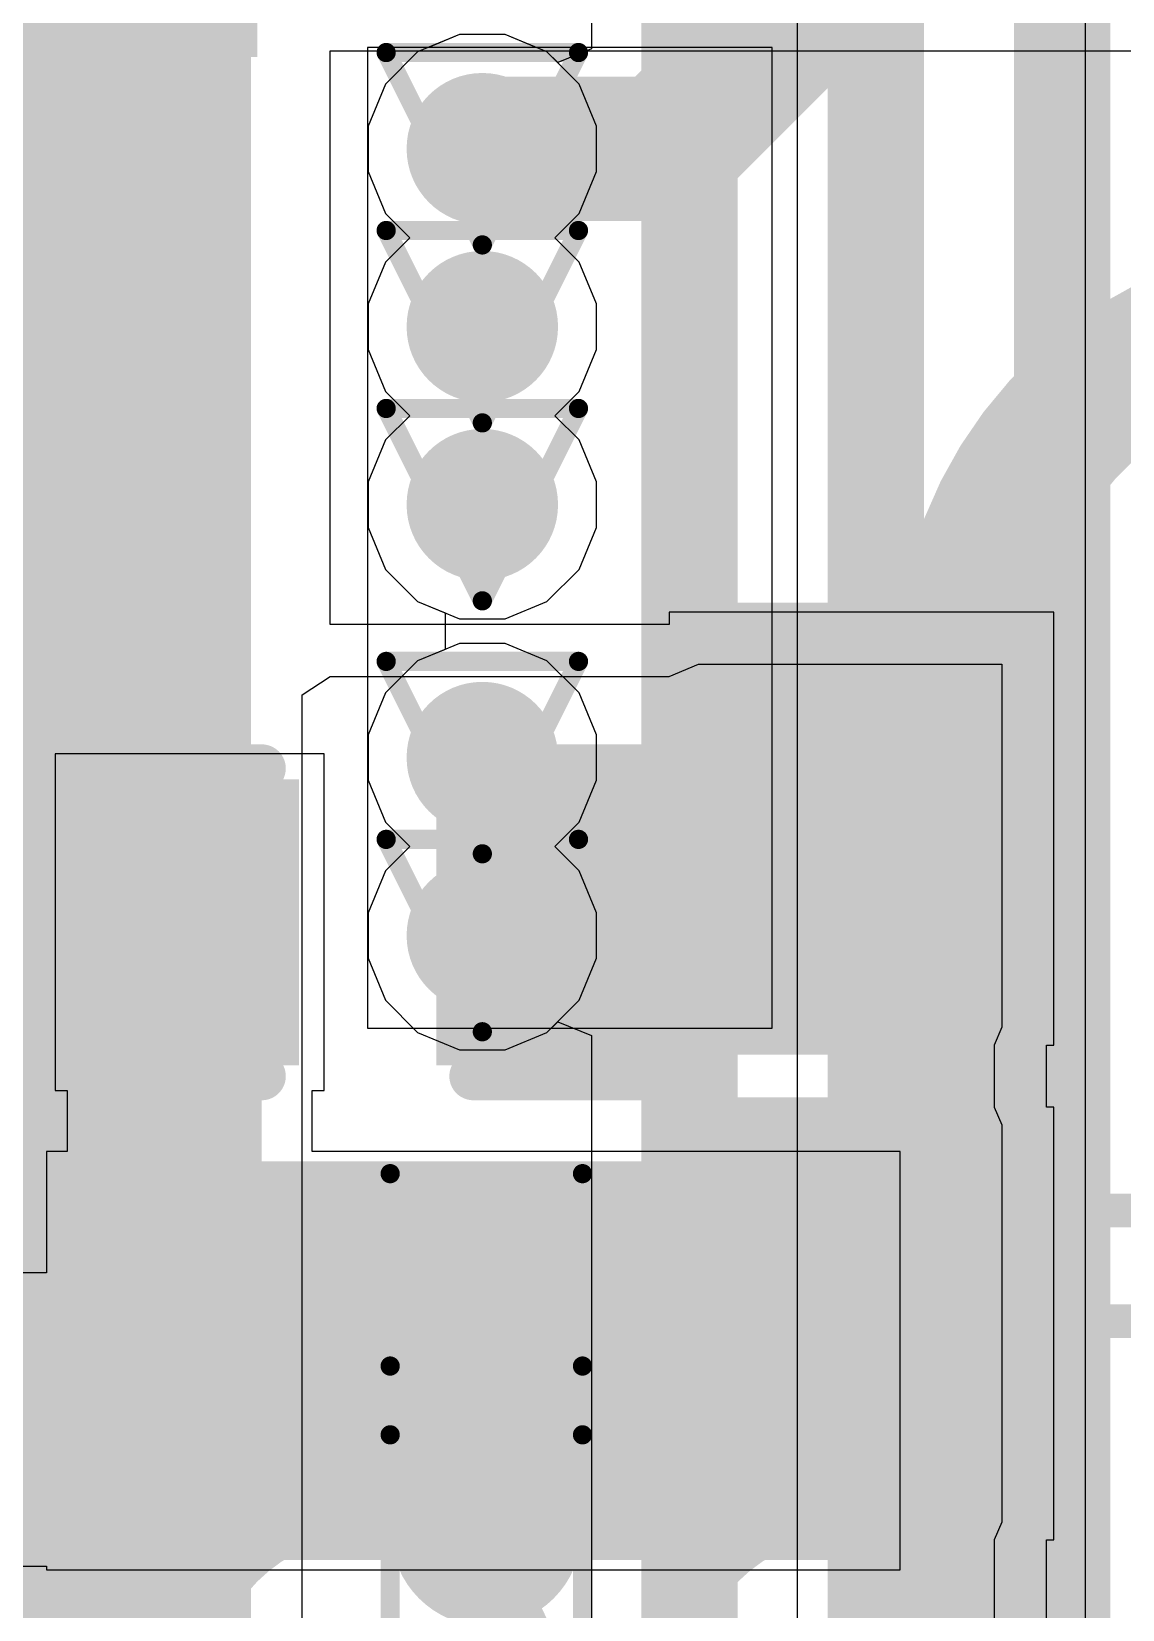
# Model space of a CAD drawing. Header units: inches. Extents: x -6 to 284, y -12 to 154.
# Drawn here: x 34.897 to 37.778, y 10.993 to 15.16 of the extents above; entities that cross this region are included whole.
import ezdxf

# ---------------------------------------------------------------- set-up
doc = ezdxf.new("R2010")
doc.units = ezdxf.units.IN
for name, color, linetype in [('Bottom Layer', 5, 'Continuous'), ('Bottom Overlay', 54, 'Continuous'), ('Bottom Paste', 16, 'Continuous'), ('Bottom Solder', 6, 'Continuous'), ('Drill Drawing', 1, 'Continuous'), ('GND-1', 16, 'Continuous'), ('GND-2', 90, 'Continuous'), ('GND-3', 216, 'Continuous'), ('GND-4', 54, 'Continuous'), ('PWR-1', 156, 'Continuous'), ('PWR-2', 130, 'Continuous'), ('Signal L1', 76, 'Continuous'), ('Signal L2', 6, 'Continuous'), ('Top Layer', 1, 'Continuous'), ('Top Overlay', 2, 'Continuous'), ('Top Paste', 8, 'Continuous'), ('Top Solder', 216, 'Continuous'), ('Via Holes', 16, 'Continuous')]:
    doc.layers.add(name, color=color, linetype=linetype)

# ---------------------------------------------------------------- blocks, each defined once
blk = doc.blocks.new('I________1008_240')
at = {"layer": 'Top Layer'}
for points in [[(-1.25, 1), (-0.4, 1), (-0.4, -1), (-1.25, -1)], [(0.4, 1), (1.25, 1), (1.25, -1), (0.4, -1)]]:
    blk.add_hatch(color=1, dxfattribs=at).paths.add_polyline_path(points)
at = {"layer": 'Top Paste'}
for points in [[(-1.25, 1), (-0.4, 1), (-0.4, -1), (-1.25, -1)], [(0.4, 1), (1.25, 1), (1.25, -1), (0.4, -1)]]:
    blk.add_hatch(color=8, dxfattribs=at).paths.add_polyline_path(points)
at = {"layer": 'Top Solder'}
for points in [[(-1.3516, 1.1016), (-0.2984, 1.1016), (-0.2984, -1.1016), (-1.3516, -1.1016)], [(0.2984, 1.1016), (1.3516, 1.1016), (1.3516, -1.1016), (0.2984, -1.1016)]]:
    blk.add_hatch(color=216, dxfattribs=at).paths.add_polyline_path(points)
at = {"layer": 'Top Overlay'}
for points in [[(0.2286, 1.0668, 0.127, 0.127, 0), (-0.2286, 1.0668, 0.127, 0.127, 0)], [(0.2286, -1.0668, 0.127, 0.127, 0), (-0.2286, -1.0668, 0.127, 0.127, 0)]]:
    blk.add_lwpolyline(points, format="xyseb", dxfattribs=at)
for points in [[(-0.2604, 1.0668, 0.0635, 0.0635, 1), (-0.1968, 1.0668, 0.0635, 0.0635, 1)], [(0.1968, 1.0668, 0.0635, 0.0635, 1), (0.2604, 1.0668, 0.0635, 0.0635, 1)], [(-0.2604, -1.0668, 0.0635, 0.0635, 1), (-0.1968, -1.0668, 0.0635, 0.0635, 1)], [(0.1968, -1.0668, 0.0635, 0.0635, 1), (0.2604, -1.0668, 0.0635, 0.0635, 1)]]:
    blk.add_lwpolyline(points, format="xyseb", close=True, dxfattribs=at)
blk = doc.blocks.new('C___0603_B_328')
at = {"layer": 'Bottom Layer'}
for points in [[(-1.143, -0.4445), (-1.143, 0.4445), (-0.381, 0.4445), (-0.381, -0.4445)], [(0.381, -0.4445), (0.381, 0.4445), (1.143, 0.4445), (1.143, -0.4445)]]:
    blk.add_hatch(color=5, dxfattribs=at).paths.add_polyline_path(points)
at = {"layer": 'Bottom Paste'}
for points in [[(-1.143, -0.4445), (-1.143, 0.4445), (-0.381, 0.4445), (-0.381, -0.4445)], [(0.381, -0.4445), (0.381, 0.4445), (1.143, 0.4445), (1.143, -0.4445)]]:
    blk.add_hatch(color=16, dxfattribs=at).paths.add_polyline_path(points)
at = {"layer": 'Bottom Solder'}
for points in [[(-1.203, -0.5045), (-1.203, 0.5045), (-0.321, 0.5045), (-0.321, -0.5045)], [(0.321, -0.5045), (0.321, 0.5045), (1.203, 0.5045), (1.203, -0.5045)]]:
    blk.add_hatch(color=6, dxfattribs=at).paths.add_polyline_path(points)
at = {"layer": 'Bottom Overlay'}
for points in [[(-1.2446, -0.5334, 0.127, 0.127, 0), (-1.2446, 0.5334, 0.127, 0.127, 0)], [(-1.2446, 0.5334, 0.127, 0.127, 0), (-0.4572, 0.5334, 0.127, 0.127, 0)], [(0.4572, 0.5334, 0.127, 0.127, 0), (1.2446, 0.5334, 0.127, 0.127, 0)], [(1.2446, -0.5334, 0.127, 0.127, 0), (1.2446, 0.5334, 0.127, 0.127, 0)], [(-1.2446, -0.5334, 0.127, 0.127, 0), (-0.4572, -0.5334, 0.127, 0.127, 0)], [(0.4572, -0.5334, 0.127, 0.127, 0), (1.2446, -0.5334, 0.127, 0.127, 0)]]:
    blk.add_lwpolyline(points, format="xyseb", dxfattribs=at)
for points in [[(-1.2764, 0.5334, 0.0635, 0.0635, 1), (-1.2128, 0.5334, 0.0635, 0.0635, 1)], [(-1.2764, 0.5334, 0.0635, 0.0635, 1), (-1.2128, 0.5334, 0.0635, 0.0635, 1)], [(-0.4889, 0.5334, 0.0635, 0.0635, 1), (-0.4254, 0.5334, 0.0635, 0.0635, 1)], [(0.4254, 0.5334, 0.0635, 0.0635, 1), (0.4889, 0.5334, 0.0635, 0.0635, 1)], [(1.2128, 0.5334, 0.0635, 0.0635, 1), (1.2764, 0.5334, 0.0635, 0.0635, 1)], [(1.2128, 0.5334, 0.0635, 0.0635, 1), (1.2764, 0.5334, 0.0635, 0.0635, 1)], [(-1.2764, -0.5334, 0.0635, 0.0635, 1), (-1.2128, -0.5334, 0.0635, 0.0635, 1)], [(-1.2764, -0.5334, 0.0635, 0.0635, 1), (-1.2128, -0.5334, 0.0635, 0.0635, 1)], [(-0.4889, -0.5334, 0.0635, 0.0635, 1), (-0.4254, -0.5334, 0.0635, 0.0635, 1)], [(0.4254, -0.5334, 0.0635, 0.0635, 1), (0.4889, -0.5334, 0.0635, 0.0635, 1)], [(1.2128, -0.5334, 0.0635, 0.0635, 1), (1.2764, -0.5334, 0.0635, 0.0635, 1)], [(1.2128, -0.5334, 0.0635, 0.0635, 1), (1.2764, -0.5334, 0.0635, 0.0635, 1)]]:
    blk.add_lwpolyline(points, format="xyseb", close=True, dxfattribs=at)
blk = doc.blocks.new('C___0402_345')
at = {"layer": 'Top Layer'}
for points in [[(-0.6985, -0.3175), (-0.6985, 0.3175), (-0.2413, 0.3175), (-0.2413, -0.3175)], [(0.2413, -0.3175), (0.2413, 0.3175), (0.6985, 0.3175), (0.6985, -0.3175)]]:
    blk.add_hatch(color=1, dxfattribs=at).paths.add_polyline_path(points)
at = {"layer": 'Top Paste'}
for points in [[(-0.6985, -0.3175), (-0.6985, 0.3175), (-0.2413, 0.3175), (-0.2413, -0.3175)], [(0.2413, -0.3175), (0.2413, 0.3175), (0.6985, 0.3175), (0.6985, -0.3175)]]:
    blk.add_hatch(color=8, dxfattribs=at).paths.add_polyline_path(points)
at = {"layer": 'Top Solder'}
for points in [[(-0.7585, -0.3775), (-0.7585, 0.3775), (-0.1813, 0.3775), (-0.1813, -0.3775)], [(0.1813, -0.3775), (0.1813, 0.3775), (0.7585, 0.3775), (0.7585, -0.3775)]]:
    blk.add_hatch(color=216, dxfattribs=at).paths.add_polyline_path(points)
at = {"layer": 'Top Overlay'}
for points in [[(-0.7874, 0.4064, 0.127, 0.127, 0), (-0.7874, -0.4064, 0.127, 0.127, 0)], [(-0.2794, 0.4064, 0.127, 0.127, 0), (-0.7874, 0.4064, 0.127, 0.127, 0)], [(0.7874, 0.4064, 0.127, 0.127, 0), (0.2794, 0.4064, 0.127, 0.127, 0)], [(0.7874, 0.4064, 0.127, 0.127, 0), (0.7874, -0.4064, 0.127, 0.127, 0)], [(-0.2794, -0.4064, 0.127, 0.127, 0), (-0.7874, -0.4064, 0.127, 0.127, 0)], [(0.7874, -0.4064, 0.127, 0.127, 0), (0.2794, -0.4064, 0.127, 0.127, 0)]]:
    blk.add_lwpolyline(points, format="xyseb", dxfattribs=at)
for points in [[(-0.8192, 0.4064, 0.0635, 0.0635, 1), (-0.7557, 0.4064, 0.0635, 0.0635, 1)], [(-0.8192, 0.4064, 0.0635, 0.0635, 1), (-0.7557, 0.4064, 0.0635, 0.0635, 1)], [(-0.3112, 0.4064, 0.0635, 0.0635, 1), (-0.2477, 0.4064, 0.0635, 0.0635, 1)], [(0.2477, 0.4064, 0.0635, 0.0635, 1), (0.3111, 0.4064, 0.0635, 0.0635, 1)], [(0.7556, 0.4064, 0.0635, 0.0635, 1), (0.8191, 0.4064, 0.0635, 0.0635, 1)], [(0.7556, 0.4064, 0.0635, 0.0635, 1), (0.8191, 0.4064, 0.0635, 0.0635, 1)], [(-0.8192, -0.4064, 0.0635, 0.0635, 1), (-0.7557, -0.4064, 0.0635, 0.0635, 1)], [(-0.8192, -0.4064, 0.0635, 0.0635, 1), (-0.7557, -0.4064, 0.0635, 0.0635, 1)], [(-0.3112, -0.4064, 0.0635, 0.0635, 1), (-0.2477, -0.4064, 0.0635, 0.0635, 1)], [(0.2477, -0.4064, 0.0635, 0.0635, 1), (0.3111, -0.4064, 0.0635, 0.0635, 1)], [(0.7556, -0.4064, 0.0635, 0.0635, 1), (0.8191, -0.4064, 0.0635, 0.0635, 1)], [(0.7556, -0.4064, 0.0635, 0.0635, 1), (0.8191, -0.4064, 0.0635, 0.0635, 1)]]:
    blk.add_lwpolyline(points, format="xyseb", close=True, dxfattribs=at)
blk = doc.blocks.new('C___0603_B_483')
at = {"layer": 'Bottom Layer'}
for points in [[(-1.143, -0.4445), (-1.143, 0.4445), (-0.381, 0.4445), (-0.381, -0.4445)], [(0.381, -0.4445), (0.381, 0.4445), (1.143, 0.4445), (1.143, -0.4445)]]:
    blk.add_hatch(color=5, dxfattribs=at).paths.add_polyline_path(points)
at = {"layer": 'Bottom Paste'}
for points in [[(-1.143, -0.4445), (-1.143, 0.4445), (-0.381, 0.4445), (-0.381, -0.4445)], [(0.381, -0.4445), (0.381, 0.4445), (1.143, 0.4445), (1.143, -0.4445)]]:
    blk.add_hatch(color=16, dxfattribs=at).paths.add_polyline_path(points)
at = {"layer": 'Bottom Solder'}
for points in [[(-1.203, -0.5045), (-1.203, 0.5045), (-0.321, 0.5045), (-0.321, -0.5045)], [(0.321, -0.5045), (0.321, 0.5045), (1.203, 0.5045), (1.203, -0.5045)]]:
    blk.add_hatch(color=6, dxfattribs=at).paths.add_polyline_path(points)
at = {"layer": 'Bottom Overlay'}
for points in [[(-1.2446, 0.5334, 0.127, 0.127, 0), (-0.4572, 0.5334, 0.127, 0.127, 0)], [(-1.2446, -0.5334, 0.127, 0.127, 0), (-1.2446, 0.5334, 0.127, 0.127, 0)], [(0.4572, 0.5334, 0.127, 0.127, 0), (1.2446, 0.5334, 0.127, 0.127, 0)], [(1.2446, -0.5334, 0.127, 0.127, 0), (1.2446, 0.5334, 0.127, 0.127, 0)], [(-1.2446, -0.5334, 0.127, 0.127, 0), (-0.4572, -0.5334, 0.127, 0.127, 0)], [(0.4572, -0.5334, 0.127, 0.127, 0), (1.2446, -0.5334, 0.127, 0.127, 0)]]:
    blk.add_lwpolyline(points, format="xyseb", dxfattribs=at)
for points in [[(-1.2764, 0.5334, 0.0635, 0.0635, 1), (-1.2128, 0.5334, 0.0635, 0.0635, 1)], [(-1.2764, 0.5334, 0.0635, 0.0635, 1), (-1.2128, 0.5334, 0.0635, 0.0635, 1)], [(-0.4889, 0.5334, 0.0635, 0.0635, 1), (-0.4254, 0.5334, 0.0635, 0.0635, 1)], [(0.4254, 0.5334, 0.0635, 0.0635, 1), (0.4889, 0.5334, 0.0635, 0.0635, 1)], [(1.2128, 0.5334, 0.0635, 0.0635, 1), (1.2764, 0.5334, 0.0635, 0.0635, 1)], [(1.2128, 0.5334, 0.0635, 0.0635, 1), (1.2764, 0.5334, 0.0635, 0.0635, 1)], [(-1.2764, -0.5334, 0.0635, 0.0635, 1), (-1.2128, -0.5334, 0.0635, 0.0635, 1)], [(-1.2764, -0.5334, 0.0635, 0.0635, 1), (-1.2128, -0.5334, 0.0635, 0.0635, 1)], [(-0.4889, -0.5334, 0.0635, 0.0635, 1), (-0.4254, -0.5334, 0.0635, 0.0635, 1)], [(0.4254, -0.5334, 0.0635, 0.0635, 1), (0.4889, -0.5334, 0.0635, 0.0635, 1)], [(1.2128, -0.5334, 0.0635, 0.0635, 1), (1.2764, -0.5334, 0.0635, 0.0635, 1)], [(1.2128, -0.5334, 0.0635, 0.0635, 1), (1.2764, -0.5334, 0.0635, 0.0635, 1)]]:
    blk.add_lwpolyline(points, format="xyseb", close=True, dxfattribs=at)

msp = doc.modelspace()

# ---------------------------------------------------------------- hatches: boundary and pattern name
at = {"layer": 'Bottom Layer'}
msp.add_hatch(color=5, dxfattribs=at).paths.add_polyline_path([(34.2109, 15.0924), (35.4928, 15.0924), (35.4928, 16.5484), (34.2109, 16.5484)])
h = msp.add_hatch(color=5, dxfattribs=at)
edge = h.paths.add_edge_path()
edge.add_arc((36.0874, 14.8502), 0.2, 0, 360)
h = msp.add_hatch(color=5, dxfattribs=at)
edge = h.paths.add_edge_path()
edge.add_arc((36.0874, 14.3803), 0.2, 0, 360)
h = msp.add_hatch(color=5, dxfattribs=at)
edge = h.paths.add_edge_path()
edge.add_arc((36.0874, 13.9104), 0.2, 0, 360)
h = msp.add_hatch(color=5, dxfattribs=at)
edge = h.paths.add_edge_path()
edge.add_arc((36.0874, 13.2425), 0.2, 0, 360)
h = msp.add_hatch(color=5, dxfattribs=at)
edge = h.paths.add_edge_path()
edge.add_arc((36.0874, 12.7726), 0.2, 0, 360)
h = msp.add_hatch(color=5, dxfattribs=at)
edge = h.paths.add_edge_path()
edge.add_arc((36.098, 11.8899), 0.15, 0, 360)
h = msp.add_hatch(color=5, dxfattribs=at)
edge = h.paths.add_edge_path()
edge.add_arc((36.098, 11.2003), 0.15, 0, 360)
at = {"layer": 'Bottom Solder'}
h = msp.add_hatch(color=6, dxfattribs=at)
edge = h.paths.add_edge_path()
edge.add_arc((36.098, 11.8899), 0.2516, 0, 360)
h = msp.add_hatch(color=6, dxfattribs=at)
edge = h.paths.add_edge_path()
edge.add_arc((36.098, 11.2003), 0.2516, 0, 360)
at = {"layer": 'GND-1'}
h = msp.add_hatch(color=16, dxfattribs=at)
edge = h.paths.add_edge_path()
edge.add_arc((36.0874, 14.8502), 0.2, 0, 360)
h = msp.add_hatch(color=16, dxfattribs=at)
edge = h.paths.add_edge_path()
edge.add_arc((36.0874, 14.3803), 0.2, 0, 360)
h = msp.add_hatch(color=16, dxfattribs=at)
edge = h.paths.add_edge_path()
edge.add_arc((36.0874, 13.9104), 0.2, 0, 360)
h = msp.add_hatch(color=16, dxfattribs=at)
edge = h.paths.add_edge_path()
edge.add_arc((36.0874, 13.2425), 0.2, 0, 360)
h = msp.add_hatch(color=16, dxfattribs=at)
edge = h.paths.add_edge_path()
edge.add_arc((36.0874, 12.7726), 0.2, 0, 360)
at = {"layer": 'GND-2'}
h = msp.add_hatch(color=90, dxfattribs=at)
edge = h.paths.add_edge_path()
edge.add_arc((36.0874, 14.8502), 0.2, 0, 360)
h = msp.add_hatch(color=90, dxfattribs=at)
edge = h.paths.add_edge_path()
edge.add_arc((36.0874, 14.3803), 0.2, 0, 360)
h = msp.add_hatch(color=90, dxfattribs=at)
edge = h.paths.add_edge_path()
edge.add_arc((36.0874, 13.9104), 0.2, 0, 360)
h = msp.add_hatch(color=90, dxfattribs=at)
edge = h.paths.add_edge_path()
edge.add_arc((36.0874, 13.2425), 0.2, 0, 360)
h = msp.add_hatch(color=90, dxfattribs=at)
edge = h.paths.add_edge_path()
edge.add_arc((36.0874, 12.7726), 0.2, 0, 360)
at = {"layer": 'GND-3'}
h = msp.add_hatch(color=216, dxfattribs=at)
edge = h.paths.add_edge_path()
edge.add_arc((36.0874, 14.8502), 0.2, 0, 360)
h = msp.add_hatch(color=216, dxfattribs=at)
edge = h.paths.add_edge_path()
edge.add_arc((36.0874, 14.3803), 0.2, 0, 360)
h = msp.add_hatch(color=216, dxfattribs=at)
edge = h.paths.add_edge_path()
edge.add_arc((36.0874, 13.9104), 0.2, 0, 360)
h = msp.add_hatch(color=216, dxfattribs=at)
edge = h.paths.add_edge_path()
edge.add_arc((36.0874, 13.2425), 0.2, 0, 360)
h = msp.add_hatch(color=216, dxfattribs=at)
edge = h.paths.add_edge_path()
edge.add_arc((36.0874, 12.7726), 0.2, 0, 360)
at = {"layer": 'GND-4'}
h = msp.add_hatch(color=54, dxfattribs=at)
edge = h.paths.add_edge_path()
edge.add_arc((36.0874, 14.8502), 0.2, 0, 360)
h = msp.add_hatch(color=54, dxfattribs=at)
edge = h.paths.add_edge_path()
edge.add_arc((36.0874, 14.3803), 0.2, 0, 360)
h = msp.add_hatch(color=54, dxfattribs=at)
edge = h.paths.add_edge_path()
edge.add_arc((36.0874, 13.9104), 0.2, 0, 360)
h = msp.add_hatch(color=54, dxfattribs=at)
edge = h.paths.add_edge_path()
edge.add_arc((36.0874, 13.2425), 0.2, 0, 360)
h = msp.add_hatch(color=54, dxfattribs=at)
edge = h.paths.add_edge_path()
edge.add_arc((36.0874, 12.7726), 0.2, 0, 360)
h = msp.add_hatch(color=54, dxfattribs=at)
edge = h.paths.add_edge_path()
edge.add_arc((36.098, 11.8899), 0.15, 0, 360)
h = msp.add_hatch(color=54, dxfattribs=at)
edge = h.paths.add_edge_path()
edge.add_arc((36.098, 11.2003), 0.15, 0, 360)
at = {"layer": 'PWR-1'}
h = msp.add_hatch(color=156, dxfattribs=at)
edge = h.paths.add_edge_path()
edge.add_arc((36.0874, 14.8502), 0.2, 0, 360)
h = msp.add_hatch(color=156, dxfattribs=at)
edge = h.paths.add_edge_path()
edge.add_arc((36.0874, 14.3803), 0.2, 0, 360)
h = msp.add_hatch(color=156, dxfattribs=at)
edge = h.paths.add_edge_path()
edge.add_arc((36.0874, 13.9104), 0.2, 0, 360)
h = msp.add_hatch(color=156, dxfattribs=at)
edge = h.paths.add_edge_path()
edge.add_arc((36.0874, 13.2425), 0.2, 0, 360)
h = msp.add_hatch(color=156, dxfattribs=at)
edge = h.paths.add_edge_path()
edge.add_arc((36.0874, 12.7726), 0.2, 0, 360)
at = {"layer": 'PWR-2'}
h = msp.add_hatch(color=130, dxfattribs=at)
edge = h.paths.add_edge_path()
edge.add_arc((36.0874, 14.8502), 0.2, 0, 360)
h = msp.add_hatch(color=130, dxfattribs=at)
edge = h.paths.add_edge_path()
edge.add_arc((36.0874, 14.3803), 0.2, 0, 360)
h = msp.add_hatch(color=130, dxfattribs=at)
edge = h.paths.add_edge_path()
edge.add_arc((36.0874, 13.9104), 0.2, 0, 360)
h = msp.add_hatch(color=130, dxfattribs=at)
edge = h.paths.add_edge_path()
edge.add_arc((36.0874, 13.2425), 0.2, 0, 360)
h = msp.add_hatch(color=130, dxfattribs=at)
edge = h.paths.add_edge_path()
edge.add_arc((36.0874, 12.7726), 0.2, 0, 360)
at = {"layer": 'Signal L1'}
h = msp.add_hatch(color=76, dxfattribs=at)
edge = h.paths.add_edge_path()
edge.add_arc((36.0874, 14.8502), 0.2, 0, 360)
h = msp.add_hatch(color=76, dxfattribs=at)
edge = h.paths.add_edge_path()
edge.add_arc((36.0874, 14.3803), 0.2, 0, 360)
h = msp.add_hatch(color=76, dxfattribs=at)
edge = h.paths.add_edge_path()
edge.add_arc((36.0874, 13.9104), 0.2, 0, 360)
h = msp.add_hatch(color=76, dxfattribs=at)
edge = h.paths.add_edge_path()
edge.add_arc((36.0874, 13.2425), 0.2, 0, 360)
h = msp.add_hatch(color=76, dxfattribs=at)
edge = h.paths.add_edge_path()
edge.add_arc((36.0874, 12.7726), 0.2, 0, 360)
at = {"layer": 'Signal L2'}
h = msp.add_hatch(color=6, dxfattribs=at)
edge = h.paths.add_edge_path()
edge.add_arc((36.0874, 14.8502), 0.2, 0, 360)
h = msp.add_hatch(color=6, dxfattribs=at)
edge = h.paths.add_edge_path()
edge.add_arc((36.0874, 14.3803), 0.2, 0, 360)
h = msp.add_hatch(color=6, dxfattribs=at)
edge = h.paths.add_edge_path()
edge.add_arc((36.0874, 13.9104), 0.2, 0, 360)
h = msp.add_hatch(color=6, dxfattribs=at)
edge = h.paths.add_edge_path()
edge.add_arc((36.0874, 13.2425), 0.2, 0, 360)
h = msp.add_hatch(color=6, dxfattribs=at)
edge = h.paths.add_edge_path()
edge.add_arc((36.0874, 12.7726), 0.2, 0, 360)
h = msp.add_hatch(color=6, dxfattribs=at)
edge = h.paths.add_edge_path()
edge.add_arc((36.098, 11.8899), 0.15, 0, 360)
h = msp.add_hatch(color=6, dxfattribs=at)
edge = h.paths.add_edge_path()
edge.add_arc((36.098, 11.2003), 0.15, 0, 360)
at = {"layer": 'Top Layer'}
h = msp.add_hatch(color=1, dxfattribs=at)
edge = h.paths.add_edge_path()
edge.add_arc((36.0874, 14.8502), 0.2, 0, 360)
h = msp.add_hatch(color=1, dxfattribs=at)
edge = h.paths.add_edge_path()
edge.add_arc((36.0874, 14.3803), 0.2, 0, 360)
h = msp.add_hatch(color=1, dxfattribs=at)
edge = h.paths.add_edge_path()
edge.add_arc((36.0874, 13.9104), 0.2, 0, 360)
h = msp.add_hatch(color=1, dxfattribs=at)
edge = h.paths.add_edge_path()
edge.add_arc((36.0874, 13.2425), 0.2, 0, 360)
h = msp.add_hatch(color=1, dxfattribs=at)
edge = h.paths.add_edge_path()
edge.add_arc((36.0874, 12.7726), 0.2, 0, 360)
msp.add_hatch(color=1, dxfattribs=at).paths.add_polyline_path([(33.1679, 11.2451), (36.0637, 11.2451), (36.0637, 11.7451), (33.1679, 11.7451)])
at = {"layer": 'Via Holes'}
h = msp.add_hatch(color=7, dxfattribs=at)
edge = h.paths.add_edge_path()
edge.add_arc((36.0874, 14.8502), 0.1, 0, 360)
h = msp.add_hatch(color=7, dxfattribs=at)
edge = h.paths.add_edge_path()
edge.add_arc((36.0874, 14.3803), 0.1, 0, 360)
h = msp.add_hatch(color=7, dxfattribs=at)
edge = h.paths.add_edge_path()
edge.add_arc((36.0874, 13.9104), 0.1, 0, 360)
h = msp.add_hatch(color=7, dxfattribs=at)
edge = h.paths.add_edge_path()
edge.add_arc((36.0874, 13.2425), 0.1, 0, 360)
h = msp.add_hatch(color=7, dxfattribs=at)
edge = h.paths.add_edge_path()
edge.add_arc((36.0874, 12.7726), 0.1, 0, 360)
h = msp.add_hatch(color=7, dxfattribs=at)
edge = h.paths.add_edge_path()
edge.add_arc((36.098, 11.8899), 0.075, 0, 360)
h = msp.add_hatch(color=7, dxfattribs=at)
edge = h.paths.add_edge_path()
edge.add_arc((36.098, 11.2003), 0.075, 0, 360)

# ---------------------------------------------------------------- linework, layer by layer
at = {"layer": 'Bottom Layer'}
for p, q in [((35.6852, 13.5942), (35.6852, 15.1088)), ((35.6852, 15.1088), (38.6868, 15.1088)), ((37.5967, 13.6263), (36.5807, 13.6263)), ((36.5807, 13.6263), (36.5807, 13.5942)), ((37.5967, 12.4833), (37.5967, 13.6263)), ((36.5807, 13.5942), (35.6852, 13.5942)), ((36.5807, 13.4567), (36.658, 13.4888)), ((36.658, 13.4888), (37.4592, 13.4888)), ((37.4592, 13.4888), (37.4592, 12.5304)), ((35.6119, 13.4078), (35.6852, 13.4567)), ((35.6852, 13.4567), (36.5807, 13.4567)), ((35.6119, 10.9115), (35.6119, 13.4078)), ((37.4592, 12.5304), (37.4397, 12.4833)), ((37.4397, 12.4833), (37.4397, 12.3197)), ((37.5771, 12.3197), (37.5771, 12.4833)), ((37.5771, 12.4833), (37.5967, 12.4833)), ((37.4397, 12.3197), (37.4592, 12.2725)), ((37.5967, 12.3197), (37.5771, 12.3197)), ((37.5967, 11.1767), (37.5967, 12.3197)), ((37.4592, 12.2725), (37.4592, 11.2239)), ((37.4592, 11.2239), (37.4397, 11.1767)), ((37.4397, 11.1767), (37.4397, 10.8711)), ((37.5771, 10.8141), (37.5771, 11.1767)), ((37.5771, 11.1767), (37.5967, 11.1767))]:
    msp.add_line(p, q, dxfattribs=at)
msp.add_lwpolyline([(35.1587, 10.5418, 0.635, 0.635, 0), (35.1587, 15.3503, 0.635, 0.635, 0)], format="xyseb", dxfattribs=at)
msp.add_lwpolyline([(34.9999, 15.3503, 0.3175, 0.3175, 1), (35.3174, 15.3503, 0.3175, 0.3175, 1)], format="xyseb", close=True, dxfattribs=at)
at = {"layer": 'Drill Drawing'}
for points in [[(35.8334, 15.1042, 0.0508, 0.0508, 0), (36.3414, 15.1042, 0.0508, 0.0508, 0)], [(35.8334, 15.1042, 0.0508, 0.0508, 0), (36.0874, 14.5962, 0.0508, 0.0508, 0)], [(36.0874, 14.5962, 0.0508, 0.0508, 0), (36.3414, 15.1042, 0.0508, 0.0508, 0)], [(35.8334, 14.6343, 0.0508, 0.0508, 0), (36.3414, 14.6343, 0.0508, 0.0508, 0)], [(35.8334, 14.6343, 0.0508, 0.0508, 0), (36.0874, 14.1263, 0.0508, 0.0508, 0)], [(36.0874, 14.1263, 0.0508, 0.0508, 0), (36.3414, 14.6343, 0.0508, 0.0508, 0)], [(35.8334, 14.1644, 0.0508, 0.0508, 0), (36.3414, 14.1644, 0.0508, 0.0508, 0)], [(35.8334, 14.1644, 0.0508, 0.0508, 0), (36.0874, 13.6564, 0.0508, 0.0508, 0)], [(36.0874, 13.6564, 0.0508, 0.0508, 0), (36.3414, 14.1644, 0.0508, 0.0508, 0)], [(35.8334, 13.4965, 0.0508, 0.0508, 0), (36.3414, 13.4965, 0.0508, 0.0508, 0)], [(35.8334, 13.4965, 0.0508, 0.0508, 0), (36.0874, 12.9885, 0.0508, 0.0508, 0)], [(36.0874, 12.9885, 0.0508, 0.0508, 0), (36.3414, 13.4965, 0.0508, 0.0508, 0)], [(35.8334, 13.0266, 0.0508, 0.0508, 0), (36.3414, 13.0266, 0.0508, 0.0508, 0)], [(35.8334, 13.0266, 0.0508, 0.0508, 0), (36.0874, 12.5186, 0.0508, 0.0508, 0)], [(36.0874, 12.5186, 0.0508, 0.0508, 0), (36.3414, 13.0266, 0.0508, 0.0508, 0)], [(35.844, 12.1439, 0.0508, 0.0508, 0), (36.352, 12.1439, 0.0508, 0.0508, 0)], [(35.844, 11.6359, 0.0508, 0.0508, 0), (35.844, 12.1439, 0.0508, 0.0508, 0)], [(36.352, 11.6359, 0.0508, 0.0508, 0), (36.352, 12.1439, 0.0508, 0.0508, 0)], [(35.844, 11.6359, 0.0508, 0.0508, 0), (36.352, 11.6359, 0.0508, 0.0508, 0)], [(35.844, 11.4543, 0.0508, 0.0508, 0), (36.352, 11.4543, 0.0508, 0.0508, 0)], [(35.844, 10.9463, 0.0508, 0.0508, 0), (35.844, 11.4543, 0.0508, 0.0508, 0)], [(36.352, 10.9463, 0.0508, 0.0508, 0), (36.352, 11.4543, 0.0508, 0.0508, 0)]]:
    msp.add_lwpolyline(points, format="xyseb", dxfattribs=at)
for points in [[(35.8207, 15.1042, 0.0254, 0.0254, 1), (35.8461, 15.1042, 0.0254, 0.0254, 1)], [(35.8207, 15.1042, 0.0254, 0.0254, 1), (35.8461, 15.1042, 0.0254, 0.0254, 1)], [(36.3287, 15.1042, 0.0254, 0.0254, 1), (36.3541, 15.1042, 0.0254, 0.0254, 1)], [(36.3287, 15.1042, 0.0254, 0.0254, 1), (36.3541, 15.1042, 0.0254, 0.0254, 1)], [(35.8207, 14.6343, 0.0254, 0.0254, 1), (35.8461, 14.6343, 0.0254, 0.0254, 1)], [(35.8207, 14.6343, 0.0254, 0.0254, 1), (35.8461, 14.6343, 0.0254, 0.0254, 1)], [(36.3287, 14.6343, 0.0254, 0.0254, 1), (36.3541, 14.6343, 0.0254, 0.0254, 1)], [(36.3287, 14.6343, 0.0254, 0.0254, 1), (36.3541, 14.6343, 0.0254, 0.0254, 1)], [(36.0747, 14.5962, 0.0254, 0.0254, 1), (36.1001, 14.5962, 0.0254, 0.0254, 1)], [(36.0747, 14.5962, 0.0254, 0.0254, 1), (36.1001, 14.5962, 0.0254, 0.0254, 1)], [(35.8207, 14.1644, 0.0254, 0.0254, 1), (35.8461, 14.1644, 0.0254, 0.0254, 1)], [(35.8207, 14.1644, 0.0254, 0.0254, 1), (35.8461, 14.1644, 0.0254, 0.0254, 1)], [(36.3287, 14.1644, 0.0254, 0.0254, 1), (36.3541, 14.1644, 0.0254, 0.0254, 1)], [(36.3287, 14.1644, 0.0254, 0.0254, 1), (36.3541, 14.1644, 0.0254, 0.0254, 1)], [(36.0747, 14.1263, 0.0254, 0.0254, 1), (36.1001, 14.1263, 0.0254, 0.0254, 1)], [(36.0747, 14.1263, 0.0254, 0.0254, 1), (36.1001, 14.1263, 0.0254, 0.0254, 1)], [(36.0747, 13.6564, 0.0254, 0.0254, 1), (36.1001, 13.6564, 0.0254, 0.0254, 1)], [(36.0747, 13.6564, 0.0254, 0.0254, 1), (36.1001, 13.6564, 0.0254, 0.0254, 1)], [(35.8207, 13.4965, 0.0254, 0.0254, 1), (35.8461, 13.4965, 0.0254, 0.0254, 1)], [(35.8207, 13.4965, 0.0254, 0.0254, 1), (35.8461, 13.4965, 0.0254, 0.0254, 1)], [(36.3287, 13.4965, 0.0254, 0.0254, 1), (36.3541, 13.4965, 0.0254, 0.0254, 1)], [(36.3287, 13.4965, 0.0254, 0.0254, 1), (36.3541, 13.4965, 0.0254, 0.0254, 1)], [(35.8207, 13.0266, 0.0254, 0.0254, 1), (35.8461, 13.0266, 0.0254, 0.0254, 1)], [(35.8207, 13.0266, 0.0254, 0.0254, 1), (35.8461, 13.0266, 0.0254, 0.0254, 1)], [(36.3287, 13.0266, 0.0254, 0.0254, 1), (36.3541, 13.0266, 0.0254, 0.0254, 1)], [(36.3287, 13.0266, 0.0254, 0.0254, 1), (36.3541, 13.0266, 0.0254, 0.0254, 1)], [(36.0747, 12.9885, 0.0254, 0.0254, 1), (36.1001, 12.9885, 0.0254, 0.0254, 1)], [(36.0747, 12.9885, 0.0254, 0.0254, 1), (36.1001, 12.9885, 0.0254, 0.0254, 1)], [(36.0747, 12.5186, 0.0254, 0.0254, 1), (36.1001, 12.5186, 0.0254, 0.0254, 1)], [(36.0747, 12.5186, 0.0254, 0.0254, 1), (36.1001, 12.5186, 0.0254, 0.0254, 1)], [(35.8313, 12.1439, 0.0254, 0.0254, 1), (35.8567, 12.1439, 0.0254, 0.0254, 1)], [(35.8313, 12.1439, 0.0254, 0.0254, 1), (35.8567, 12.1439, 0.0254, 0.0254, 1)], [(36.3393, 12.1439, 0.0254, 0.0254, 1), (36.3647, 12.1439, 0.0254, 0.0254, 1)], [(36.3393, 12.1439, 0.0254, 0.0254, 1), (36.3647, 12.1439, 0.0254, 0.0254, 1)], [(35.8313, 11.6359, 0.0254, 0.0254, 1), (35.8567, 11.6359, 0.0254, 0.0254, 1)], [(35.8313, 11.6359, 0.0254, 0.0254, 1), (35.8567, 11.6359, 0.0254, 0.0254, 1)], [(36.3393, 11.6359, 0.0254, 0.0254, 1), (36.3647, 11.6359, 0.0254, 0.0254, 1)], [(36.3393, 11.6359, 0.0254, 0.0254, 1), (36.3647, 11.6359, 0.0254, 0.0254, 1)], [(35.8313, 11.4543, 0.0254, 0.0254, 1), (35.8567, 11.4543, 0.0254, 0.0254, 1)], [(35.8313, 11.4543, 0.0254, 0.0254, 1), (35.8567, 11.4543, 0.0254, 0.0254, 1)], [(36.3393, 11.4543, 0.0254, 0.0254, 1), (36.3647, 11.4543, 0.0254, 0.0254, 1)], [(36.3393, 11.4543, 0.0254, 0.0254, 1), (36.3647, 11.4543, 0.0254, 0.0254, 1)]]:
    msp.add_lwpolyline(points, format="xyseb", close=True, dxfattribs=at)
at = {"layer": 'GND-1'}
for p, q in [((36.0274, 15.1518), (35.9165, 15.1059)), ((36.1474, 15.1518), (36.0274, 15.1518)), ((36.2582, 15.1059), (36.1474, 15.1518)), ((35.9165, 15.1059), (35.8317, 15.021)), ((36.3431, 15.021), (36.2582, 15.1059)), ((35.8317, 15.021), (35.7858, 14.9102)), ((36.389, 14.9102), (36.3431, 15.021)), ((35.7858, 14.9102), (35.7858, 14.7902)), ((36.389, 14.7902), (36.389, 14.9102)), ((35.7858, 14.7902), (35.8317, 14.6793)), ((36.3431, 14.6793), (36.389, 14.7902)), ((35.8317, 14.6793), (35.8958, 14.6152)), ((36.279, 14.6152), (36.3431, 14.6793)), ((35.8958, 14.6152), (35.8317, 14.5511)), ((36.3431, 14.5511), (36.279, 14.6152)), ((35.8317, 14.5511), (35.7858, 14.4403)), ((36.389, 14.4403), (36.3431, 14.5511)), ((35.7858, 14.4403), (35.7858, 14.3203)), ((36.389, 14.3203), (36.389, 14.4403)), ((35.7858, 14.3203), (35.8317, 14.2094)), ((36.3431, 14.2094), (36.389, 14.3203)), ((35.8317, 14.2094), (35.8958, 14.1453)), ((36.279, 14.1453), (36.3431, 14.2094)), ((35.8958, 14.1453), (35.8317, 14.0812)), ((36.3431, 14.0812), (36.279, 14.1453)), ((35.8317, 14.0812), (35.7858, 13.9704)), ((36.389, 13.9704), (36.3431, 14.0812)), ((35.7858, 13.9704), (35.7858, 13.8504)), ((36.389, 13.8504), (36.389, 13.9704)), ((35.7858, 13.8504), (35.8317, 13.7395)), ((36.3431, 13.7395), (36.389, 13.8504)), ((35.8317, 13.7395), (35.9165, 13.6547)), ((36.2582, 13.6547), (36.3431, 13.7395)), ((35.9165, 13.6547), (36.0274, 13.6088)), ((36.1474, 13.6088), (36.2582, 13.6547)), ((36.0274, 13.6088), (36.1474, 13.6088))]:
    msp.add_line(p, q, dxfattribs=at)
at = {"layer": 'GND-2'}
for p, q in [((36.0274, 15.1518), (35.9165, 15.1059)), ((36.1474, 15.1518), (36.0274, 15.1518)), ((36.2582, 15.1059), (36.1474, 15.1518)), ((35.9165, 15.1059), (35.8317, 15.021)), ((36.3431, 15.021), (36.2582, 15.1059)), ((35.8317, 15.021), (35.7858, 14.9102)), ((36.389, 14.9102), (36.3431, 15.021)), ((35.7858, 14.9102), (35.7858, 14.7902)), ((36.389, 14.7902), (36.389, 14.9102)), ((35.7858, 14.7902), (35.8317, 14.6793)), ((36.3431, 14.6793), (36.389, 14.7902)), ((35.8317, 14.6793), (35.8958, 14.6152)), ((36.279, 14.6152), (36.3431, 14.6793)), ((35.8958, 14.6152), (35.8317, 14.5511)), ((36.3431, 14.5511), (36.279, 14.6152)), ((35.8317, 14.5511), (35.7858, 14.4403)), ((36.389, 14.4403), (36.3431, 14.5511)), ((35.7858, 14.4403), (35.7858, 14.3203)), ((36.389, 14.3203), (36.389, 14.4403)), ((35.7858, 14.3203), (35.8317, 14.2094)), ((36.3431, 14.2094), (36.389, 14.3203)), ((35.8317, 14.2094), (35.8958, 14.1453)), ((36.279, 14.1453), (36.3431, 14.2094)), ((35.8958, 14.1453), (35.8317, 14.0812)), ((36.3431, 14.0812), (36.279, 14.1453)), ((35.8317, 14.0812), (35.7858, 13.9704)), ((36.389, 13.9704), (36.3431, 14.0812)), ((35.7858, 13.9704), (35.7858, 13.8504)), ((36.389, 13.8504), (36.389, 13.9704)), ((35.7858, 13.8504), (35.8317, 13.7395)), ((36.3431, 13.7395), (36.389, 13.8504)), ((35.8317, 13.7395), (35.9165, 13.6547)), ((36.2582, 13.6547), (36.3431, 13.7395)), ((35.9165, 13.6547), (36.0274, 13.6088)), ((36.1474, 13.6088), (36.2582, 13.6547)), ((36.0274, 13.6088), (36.1474, 13.6088))]:
    msp.add_line(p, q, dxfattribs=at)
at = {"layer": 'GND-3'}
for p, q in [((36.0274, 15.1518), (35.9165, 15.1059)), ((36.1474, 15.1518), (36.0274, 15.1518)), ((36.2582, 15.1059), (36.1474, 15.1518)), ((35.9165, 15.1059), (35.8317, 15.021)), ((36.3431, 15.021), (36.2582, 15.1059)), ((35.8317, 15.021), (35.7858, 14.9102)), ((36.389, 14.9102), (36.3431, 15.021)), ((35.7858, 14.9102), (35.7858, 14.7902)), ((36.389, 14.7902), (36.389, 14.9102)), ((35.7858, 14.7902), (35.8317, 14.6793)), ((36.3431, 14.6793), (36.389, 14.7902)), ((35.8317, 14.6793), (35.8958, 14.6152)), ((36.279, 14.6152), (36.3431, 14.6793)), ((35.8958, 14.6152), (35.8317, 14.5511)), ((36.3431, 14.5511), (36.279, 14.6152)), ((35.8317, 14.5511), (35.7858, 14.4403)), ((36.389, 14.4403), (36.3431, 14.5511)), ((35.7858, 14.4403), (35.7858, 14.3203)), ((36.389, 14.3203), (36.389, 14.4403)), ((35.7858, 14.3203), (35.8317, 14.2094)), ((36.3431, 14.2094), (36.389, 14.3203)), ((35.8317, 14.2094), (35.8958, 14.1453)), ((36.279, 14.1453), (36.3431, 14.2094)), ((35.8958, 14.1453), (35.8317, 14.0812)), ((36.3431, 14.0812), (36.279, 14.1453)), ((35.8317, 14.0812), (35.7858, 13.9704)), ((36.389, 13.9704), (36.3431, 14.0812)), ((35.7858, 13.9704), (35.7858, 13.8504)), ((36.389, 13.8504), (36.389, 13.9704)), ((35.7858, 13.8504), (35.8317, 13.7395)), ((36.3431, 13.7395), (36.389, 13.8504)), ((35.8317, 13.7395), (35.9165, 13.6547)), ((36.2582, 13.6547), (36.3431, 13.7395)), ((35.9165, 13.6547), (36.0274, 13.6088)), ((36.1474, 13.6088), (36.2582, 13.6547)), ((36.0274, 13.6088), (36.1474, 13.6088))]:
    msp.add_line(p, q, dxfattribs=at)
at = {"layer": 'GND-4'}
for p, q in [((36.0274, 15.1518), (35.9165, 15.1059)), ((36.1474, 15.1518), (36.0274, 15.1518)), ((36.2582, 15.1059), (36.1474, 15.1518)), ((35.9165, 15.1059), (35.8317, 15.021)), ((36.3431, 15.021), (36.2582, 15.1059)), ((35.8317, 15.021), (35.7858, 14.9102)), ((36.389, 14.9102), (36.3431, 15.021)), ((35.7858, 14.9102), (35.7858, 14.7902)), ((36.389, 14.7902), (36.389, 14.9102)), ((35.7858, 14.7902), (35.8317, 14.6793)), ((36.3431, 14.6793), (36.389, 14.7902)), ((35.8317, 14.6793), (35.8958, 14.6152)), ((36.279, 14.6152), (36.3431, 14.6793)), ((35.8958, 14.6152), (35.8317, 14.5511)), ((36.3431, 14.5511), (36.279, 14.6152)), ((35.8317, 14.5511), (35.7858, 14.4403)), ((36.389, 14.4403), (36.3431, 14.5511)), ((35.7858, 14.4403), (35.7858, 14.3203)), ((36.389, 14.3203), (36.389, 14.4403)), ((35.7858, 14.3203), (35.8317, 14.2094)), ((36.3431, 14.2094), (36.389, 14.3203)), ((35.8317, 14.2094), (35.8958, 14.1453)), ((36.279, 14.1453), (36.3431, 14.2094)), ((35.8958, 14.1453), (35.8317, 14.0812)), ((36.3431, 14.0812), (36.279, 14.1453)), ((35.8317, 14.0812), (35.7858, 13.9704)), ((36.389, 13.9704), (36.3431, 14.0812)), ((35.7858, 13.9704), (35.7858, 13.8504)), ((36.389, 13.8504), (36.389, 13.9704)), ((35.7858, 13.8504), (35.8317, 13.7395)), ((36.3431, 13.7395), (36.389, 13.8504)), ((35.8317, 13.7395), (35.9165, 13.6547)), ((36.2582, 13.6547), (36.3431, 13.7395)), ((35.9165, 13.6547), (36.0274, 13.6088)), ((36.1474, 13.6088), (36.2582, 13.6547)), ((36.0274, 13.6088), (36.1474, 13.6088))]:
    msp.add_line(p, q, dxfattribs=at)
at = {"layer": 'PWR-1'}
for p, q in [((36.9189, 15.291), (36.9189, 4.916)), ((36.0274, 13.544), (35.9165, 13.4981)), ((36.1474, 13.544), (36.0274, 13.544)), ((36.2582, 13.4981), (36.1474, 13.544)), ((35.9165, 13.4981), (35.8317, 13.4133)), ((36.3431, 13.4133), (36.2582, 13.4981)), ((35.8317, 13.4133), (35.7858, 13.3024)), ((36.389, 13.3024), (36.3431, 13.4133)), ((35.7858, 13.3024), (35.7858, 13.1825)), ((36.389, 13.1825), (36.389, 13.3024)), ((35.7858, 13.1825), (35.8317, 13.0716)), ((36.3431, 13.0716), (36.389, 13.1825)), ((35.8317, 13.0716), (35.8958, 13.0075)), ((36.279, 13.0075), (36.3431, 13.0716)), ((35.8958, 13.0075), (35.8317, 12.9434)), ((36.3431, 12.9434), (36.279, 13.0075)), ((35.8317, 12.9434), (35.7858, 12.8325)), ((36.389, 12.8325), (36.3431, 12.9434)), ((35.7858, 12.8325), (35.7858, 12.7126)), ((36.389, 12.7126), (36.389, 12.8325)), ((35.7858, 12.7126), (35.8317, 12.6017)), ((36.3431, 12.6017), (36.389, 12.7126)), ((35.8317, 12.6017), (35.9165, 12.5169)), ((36.2582, 12.5169), (36.3431, 12.6017)), ((35.9165, 12.5169), (36.0274, 12.471)), ((36.1474, 12.471), (36.2582, 12.5169)), ((36.0274, 12.471), (36.1474, 12.471))]:
    msp.add_line(p, q, dxfattribs=at)
for points in [[(37.3662, 13.4522, 0.381, 0.381, -0.414214), (38.3419, 14.4279, 0.381, 0.381, 0)], [(37.3662, 4.6888, 0.381, 0.381, 0), (37.3662, 13.4522, 0.381, 0.381, 0)]]:
    msp.add_lwpolyline(points, format="xyseb", dxfattribs=at)
msp.add_lwpolyline([(37.2709, 13.4522, 0.1905, 0.1905, 1), (37.4614, 13.4522, 0.1905, 0.1905, 1)], format="xyseb", close=True, dxfattribs=at)
msp.add_lwpolyline([(37.2709, 13.4522, 0.1905, 0.1905, 1), (37.4614, 13.4522, 0.1905, 0.1905, 1)], format="xyseb", close=True, dxfattribs=at)
at = {"layer": 'PWR-2'}
for p, q in [((36.3754, 16.1681), (36.3754, 15.1144)), ((36.0274, 15.1518), (35.9165, 15.1059)), ((36.1474, 15.1518), (36.0274, 15.1518)), ((36.2582, 15.1059), (36.1474, 15.1518)), ((35.9165, 15.1059), (35.8317, 15.021)), ((36.2865, 15.0776), (36.2582, 15.1059)), ((36.3754, 15.1144), (36.2865, 15.0776)), ((35.8317, 15.021), (35.7858, 14.9102)), ((35.7858, 14.9102), (35.7858, 14.7902)), ((35.7858, 14.7902), (35.8317, 14.6793)), ((35.8317, 14.6793), (35.8958, 14.6152)), ((35.8958, 14.6152), (35.8317, 14.5511)), ((35.8317, 14.5511), (35.7858, 14.4403)), ((35.7858, 14.4403), (35.7858, 14.3203)), ((35.7858, 14.3203), (35.8317, 14.2094)), ((35.8317, 14.2094), (35.8958, 14.1453)), ((35.8958, 14.1453), (35.8317, 14.0812)), ((35.8317, 14.0812), (35.7858, 13.9704)), ((35.7858, 13.9704), (35.7858, 13.8504)), ((35.7858, 13.8504), (35.8317, 13.7395)), ((35.8317, 13.7395), (35.9165, 13.6547)), ((35.9165, 13.6547), (35.9894, 13.6245)), ((35.9894, 13.6245), (35.9894, 13.5283)), ((35.9894, 13.5283), (35.9165, 13.4981)), ((35.9165, 13.4981), (35.8317, 13.4133)), ((35.8317, 13.4133), (35.7858, 13.3024)), ((35.7858, 13.3024), (35.7858, 13.1825)), ((35.7858, 13.1825), (35.8317, 13.0716)), ((35.8317, 13.0716), (35.8958, 13.0075)), ((35.8958, 13.0075), (35.8317, 12.9434)), ((35.8317, 12.9434), (35.7858, 12.8325)), ((35.7858, 12.8325), (35.7858, 12.7126)), ((35.7858, 12.7126), (35.8317, 12.6017)), ((35.8317, 12.6017), (35.9165, 12.5169)), ((36.2582, 12.5169), (36.2865, 12.5451)), ((36.2865, 12.5451), (36.3754, 12.5083)), ((35.9165, 12.5169), (36.0274, 12.471)), ((36.1474, 12.471), (36.2582, 12.5169)), ((36.3754, 12.5083), (36.3754, 8.4224)), ((36.0274, 12.471), (36.1474, 12.471))]:
    msp.add_line(p, q, dxfattribs=at)
for points in [[(37.6191, 8.8908, 0.254, 0.254, 0), (37.6191, 17.808, 0.254, 0.254, 0)], [(37.1267, 8.654, 0.254, 0.254, 0), (37.1267, 17.5408, 0.254, 0.254, 0)], [(36.6344, 8.4224, 0.254, 0.254, 0), (36.6344, 16.2754, 0.254, 0.254, 0)]]:
    msp.add_lwpolyline(points, format="xyseb", dxfattribs=at)
at = {"layer": 'Signal L1'}
for points in [[(36.9538, 15.234, 0.381, 0.381, 0), (36.9538, 17.3488, 0.381, 0.381, 0)], [(36.57, 14.8502, 0.381, 0.381, 0), (36.9538, 15.234, 0.381, 0.381, 0)], [(36.0874, 14.8502, 0.381, 0.381, 0), (36.57, 14.8502, 0.381, 0.381, 0)], [(31.7937, 12.0463, 0.0889, 0.0889, 0), (40.82, 12.0463, 0.0889, 0.0889, 0)], [(31.6727, 11.7542, 0.0889, 0.0889, 0), (37.8737, 11.7542, 0.0889, 0.0889, 0)], [(35.3264, 10.7711, 0.0889, 0.0889, -1), (36.2535, 10.7711, 0.0889, 0.0889, 0)], [(36.5964, 10.7711, 0.0889, 0.0889, -1), (37.5235, 10.7711, 0.0889, 0.0889, 0)], [(34.5191, 11.1863, 0.0889, 0.0889, -0.414735), (34.9835, 10.7228, 0.0889, 0.0889, 0)]]:
    msp.add_lwpolyline(points, format="xyseb", dxfattribs=at)
for points in [[(36.8586, 15.234, 0.1905, 0.1905, 1), (37.0491, 15.234, 0.1905, 0.1905, 1)], [(36.8586, 15.234, 0.1905, 0.1905, 1), (37.0491, 15.234, 0.1905, 0.1905, 1)], [(35.9921, 14.8502, 0.1905, 0.1905, 1), (36.1826, 14.8502, 0.1905, 0.1905, 1)], [(36.4747, 14.8502, 0.1905, 0.1905, 1), (36.6652, 14.8502, 0.1905, 0.1905, 1)], [(36.4747, 14.8502, 0.1905, 0.1905, 1), (36.6652, 14.8502, 0.1905, 0.1905, 1)]]:
    msp.add_lwpolyline(points, format="xyseb", close=True, dxfattribs=at)
at = {"layer": 'Top Layer'}
for p, q in [((37.6794, 18.687), (37.6794, 6.9718)), ((36.0274, 15.1518), (35.945, 15.1177)), ((36.1474, 15.1518), (36.0274, 15.1518)), ((36.2297, 15.1177), (36.1474, 15.1518)), ((35.7843, 15.1177), (35.7843, 12.5282)), ((36.8528, 15.1177), (35.7843, 15.1177)), ((35.945, 15.1177), (35.7843, 15.1177)), ((35.7843, 15.1177), (35.7843, 12.5282)), ((36.8528, 15.1177), (36.2297, 15.1177)), ((36.8528, 12.5282), (36.8528, 15.1177)), ((36.8528, 12.5282), (36.8528, 15.1177)), ((35.67, 13.2521), (34.9588, 13.2521)), ((34.9588, 13.2521), (34.9588, 12.3631)), ((35.67, 12.3631), (35.67, 13.2521)), ((35.7843, 12.5282), (36.8528, 12.5282)), ((35.7843, 12.5282), (36.8528, 12.5282)), ((34.9588, 12.3631), (34.9907, 12.3631)), ((34.9907, 12.3631), (34.9907, 12.2021)), ((35.6381, 12.2021), (35.6381, 12.3631)), ((35.6381, 12.3631), (35.67, 12.3631)), ((34.9907, 12.2021), (34.9367, 12.2021)), ((34.9367, 12.2021), (34.9367, 11.8825)), ((37.1907, 12.2021), (35.6381, 12.2021)), ((37.1907, 11.0981), (37.1907, 12.2021)), ((34.9367, 11.8825), (34.5851, 11.8825)), ((34.5851, 11.1076), (34.9367, 11.1076)), ((34.9367, 11.1076), (34.9367, 11.0981)), ((34.9367, 11.0981), (37.1907, 11.0981))]:
    msp.add_line(p, q, dxfattribs=at)
for points in [[(35.3144, 11.8846, 0.381, 0.381, 0), (35.3144, 12.8076, 0.381, 0.381, 0)], [(35.3144, 11.7322, 0.381, 0.381, 0), (35.5489, 11.4977, 0.381, 0.381, 0)], [(35.5489, 11.4977, 0.381, 0.381, 0), (36.0637, 11.4977, 0.381, 0.381, 0)]]:
    msp.add_lwpolyline(points, format="xyseb", dxfattribs=at)
for points in [[(35.2192, 12.8076, 0.1905, 0.1905, 1), (35.4097, 12.8076, 0.1905, 0.1905, 1)], [(35.2192, 11.8846, 0.1905, 0.1905, 1), (35.4097, 11.8846, 0.1905, 0.1905, 1)], [(35.2192, 11.7322, 0.1905, 0.1905, 1), (35.4097, 11.7322, 0.1905, 0.1905, 1)], [(35.4537, 11.4977, 0.1905, 0.1905, 1), (35.6442, 11.4977, 0.1905, 0.1905, 1)], [(35.4537, 11.4977, 0.1905, 0.1905, 1), (35.6442, 11.4977, 0.1905, 0.1905, 1)], [(35.9685, 11.4977, 0.1905, 0.1905, 1), (36.159, 11.4977, 0.1905, 0.1905, 1)]]:
    msp.add_lwpolyline(points, format="xyseb", close=True, dxfattribs=at)

# ---------------------------------------------------------------- block references
for name, p in [('C___0603_B_483', (37.8507, 13.0548)), ('C___0603_B_328', (37.8507, 11.7482))]:
    msp.add_blockref(name, p)
for name, p, rotation in [('C___0402_345', (35.7843, 12.8076), 180), ('I________1008_240', (36.0637, 10.8251), 270)]:
    msp.add_blockref(name, p, dxfattribs=dict(rotation=rotation))

doc.saveas('drawing.dxf')
